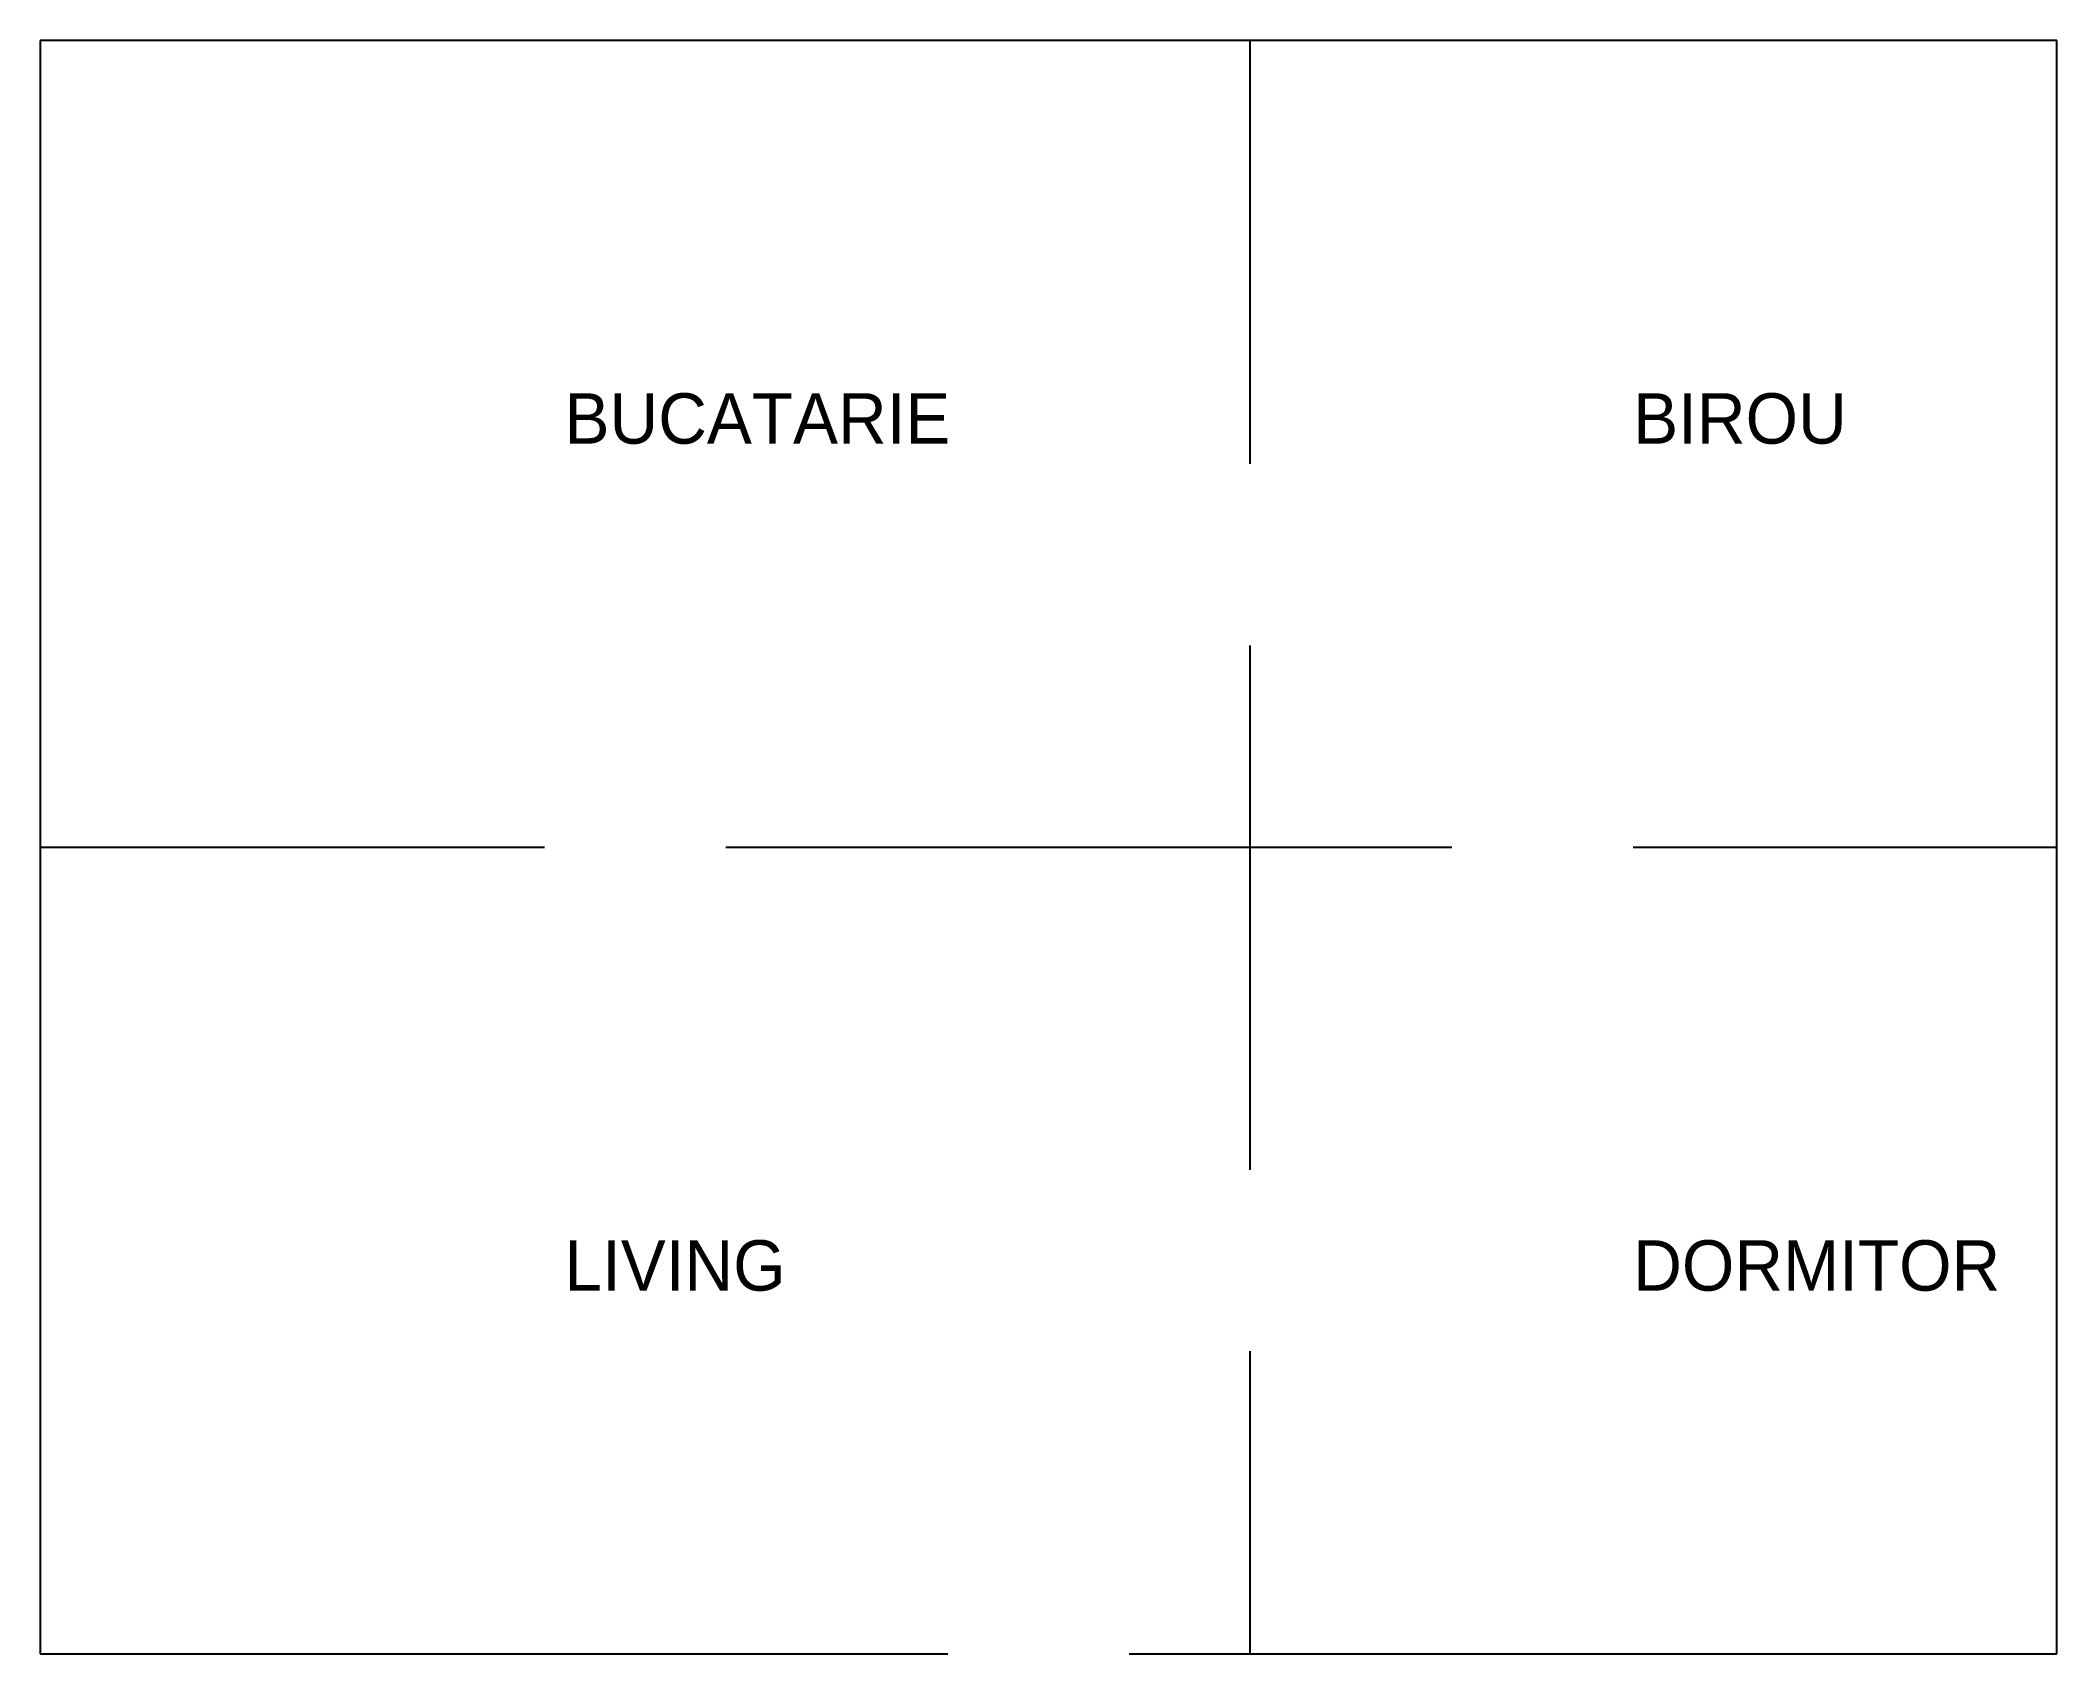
# Model space of a CAD drawing. Header units: metres. Extents: x 0 to 10000, y 0 to 8000.
import ezdxf

# ---------------------------------------------------------------- set-up
doc = ezdxf.new("R2010")
doc.units = ezdxf.units.M

msp = doc.modelspace()

# ---------------------------------------------------------------- linework, layer by layer
at = {"layer": 'PERETI'}
for p, q in [((10000, 8000), (0, 8000)), ((0, 8000), (0, 0)), ((6000, 5900), (6000, 8000)), ((10000, 0), (10000, 8000)), ((6000, 2400), (6000, 5000)), ((0, 4000), (2500, 4000)), ((3400, 4000), (6000, 4000)), ((6000, 4000), (7000, 4000)), ((7900, 4000), (10000, 4000)), ((6000, 0), (6000, 1500)), ((0, 0), (4500, 0)), ((5400, 0), (10000, 0))]:
    msp.add_line(p, q, dxfattribs=at)

# ---------------------------------------------------------------- texts
at = {"layer": 'TEXT'}
for s, p in [('BUCATARIE', (2600, 6000)), ('BIROU', (7900, 6000)), ('LIVING', (2600, 1800)), ('DORMITOR', (7900, 1800))]:
    msp.add_text(s, height=250, dxfattribs=at).set_placement(p)

doc.saveas('drawing.dxf')
